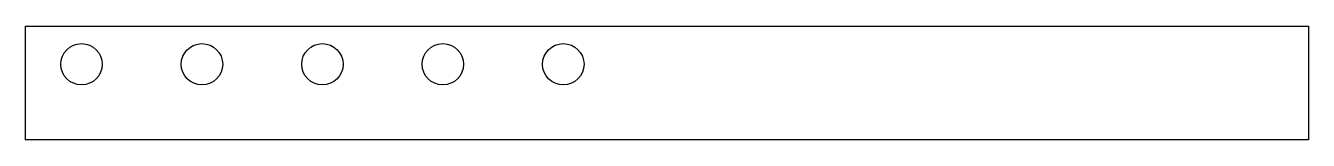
# Model space of a CAD drawing. Header units: metres. Extents: x 142 to 1206, y 715 to 810.
import ezdxf

# ---------------------------------------------------------------- set-up
doc = ezdxf.new("R2010")
doc.units = ezdxf.units.M

msp = doc.modelspace()

# ---------------------------------------------------------------- linework, layer by layer
at = {"layer": 'Standard'}
msp.add_lwpolyline([(141.5, 809.7), (1206.5, 809.7), (1206.5, 714.9), (141.5, 714.9)], close=True, dxfattribs=at)
for centre in [(187.9, 777.9), (287.9, 777.9), (387.9, 777.9), (487.9, 777.9), (587.9, 777.9)]:
    msp.add_circle(centre, 17.2, dxfattribs=at)

doc.saveas('drawing.dxf')
